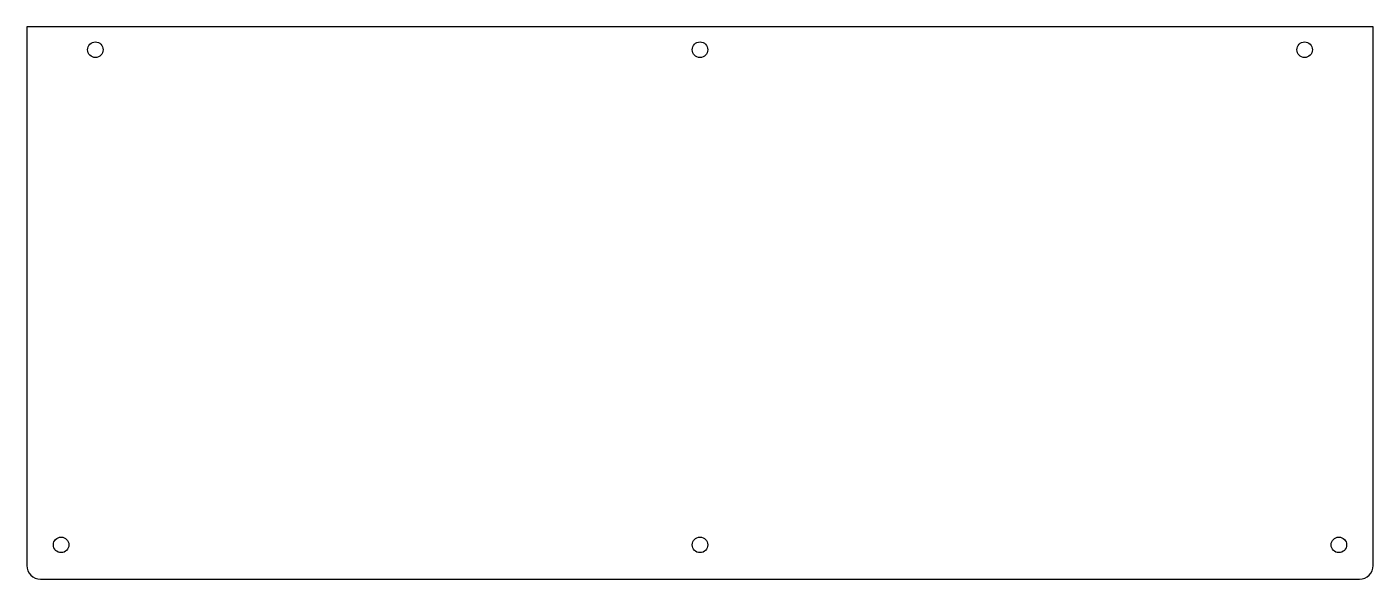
# Model space of a CAD drawing. Header units: millimetres. Extents: x 0 to 295, y 0 to 121.
import ezdxf

# ---------------------------------------------------------------- set-up
doc = ezdxf.new("R2010")
doc.units = ezdxf.units.MM

msp = doc.modelspace()

# ---------------------------------------------------------------- linework, layer by layer
for p, q in [((295, 121, 31), (0, 121, 31)), ((0, 121, 31), (0, 3, 31)), ((295, 3, 31), (295, 121, 31)), ((3, 0, 31), (292, 0, 31))]:
    msp.add_line(p, q)
for centre in [(15, 116, 31), (147.5, 116, 31), (280, 116, 31), (7.5, 7.5, 31), (147.5, 7.5, 31), (287.5, 7.5, 31)]:
    msp.add_circle(centre, 1.7)
for centre, start, end in [((3, 3, 31), -180, -90), ((292, 3, 31), 270, 360)]:
    msp.add_arc(centre, 3, start, end)

doc.saveas('drawing.dxf')
